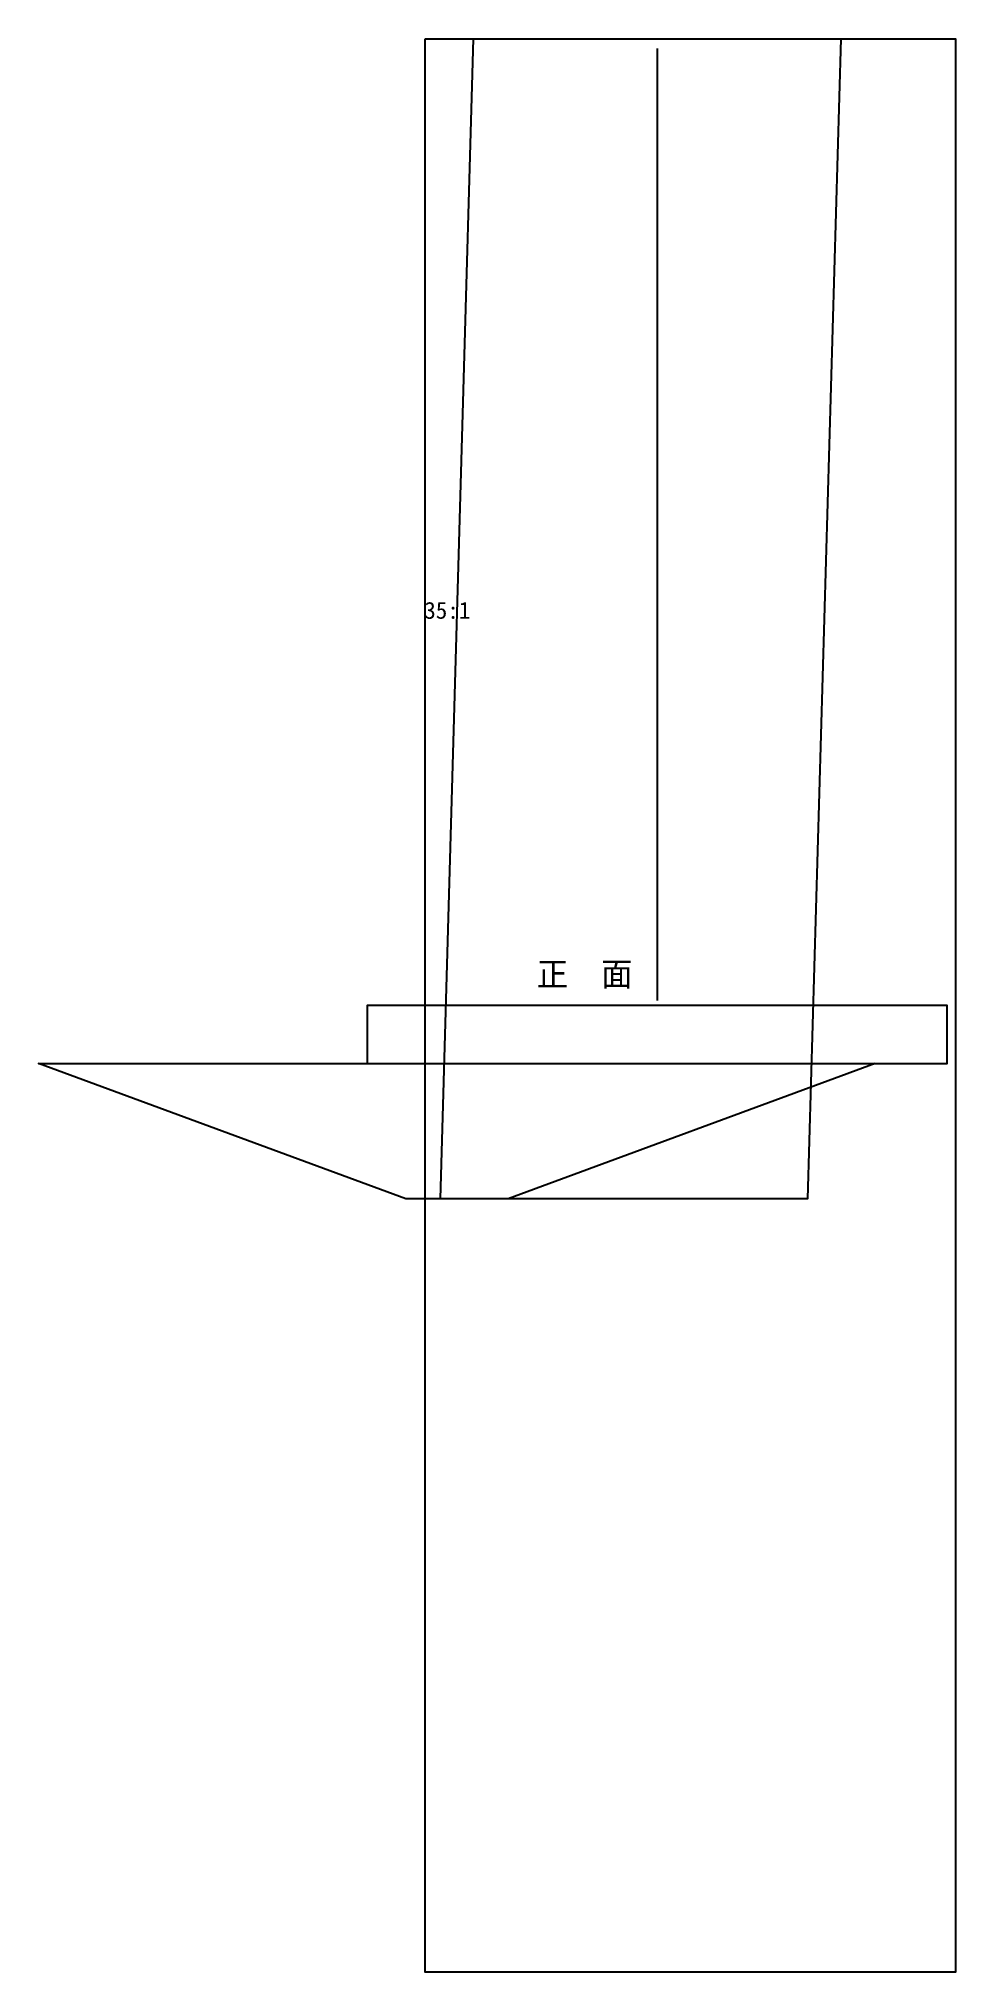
# Model space of a CAD drawing. Extents: x 520 to 1500, y -100 to 900.
# Drawn here: x 520 to 709.7, y 500 to 900 of the extents above.
import ezdxf
from ezdxf.enums import TextEntityAlignment as Align

# ---------------------------------------------------------------- set-up
doc = ezdxf.new("R2010")
doc.units = 0
doc.layers.add('轮廓', color=7, linetype='Continuous')

msp = doc.modelspace()

# ---------------------------------------------------------------- linework, layer by layer
msp.add_line((648, 898), (648, 701))
at = {"layer": '轮廓'}
for points in [[(600, 900), (709.7143, 900), (709.7143, 500), (600, 500), (600, 900)], [(610, 900), (686, 900), (679.1429, 660), (603.1429, 660), (610, 900)], [(588, 688), (708, 688), (708, 700), (588, 700), (588, 688)], [(617.1429, 660), (596, 660), (520, 688), (693.1429, 688), (617.1429, 660)]]:
    msp.add_lwpolyline(points, dxfattribs=at)

# ---------------------------------------------------------------- texts
for s, height, p in [('35:1', 3.5, (604.5714, 780)), ('正  面', 5, (633, 704))]:
    msp.add_text(s, height=height).set_placement(p, align=Align.CENTER)

doc.saveas('drawing.dxf')
